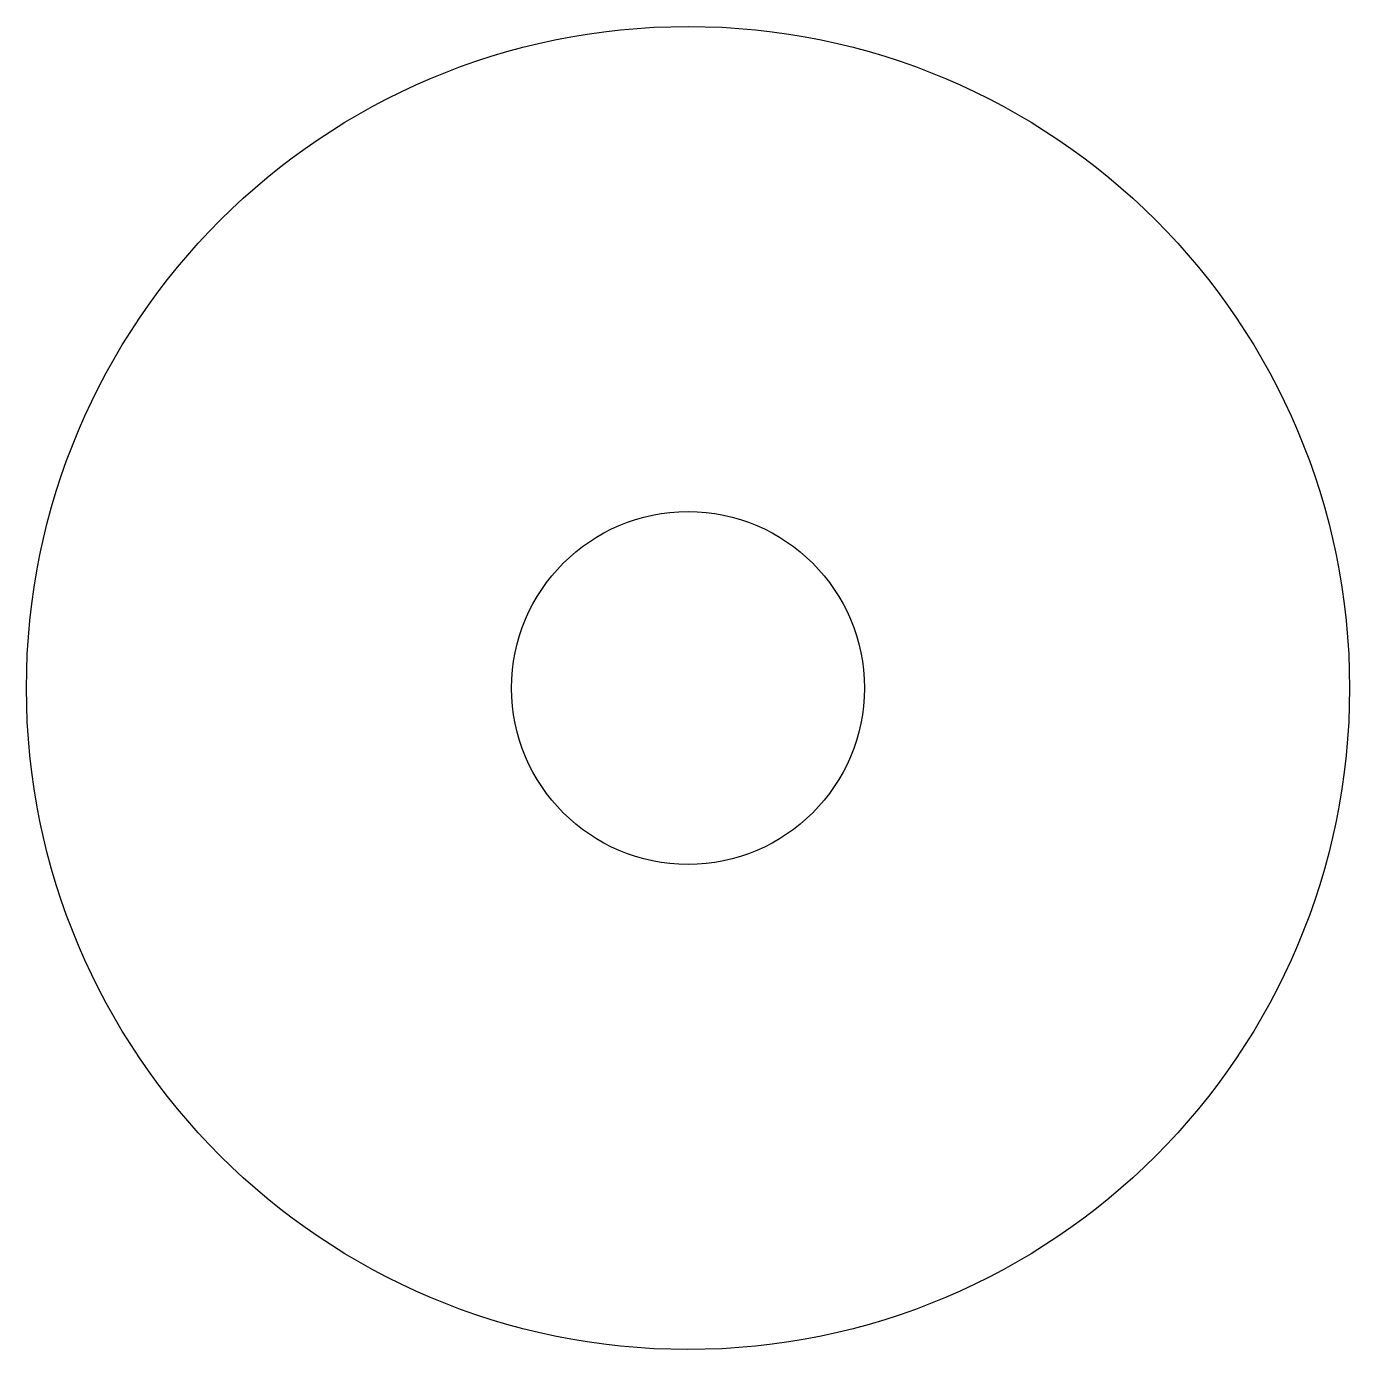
# Model space of a CAD drawing. Header units: millimetres. Extents: x -7.5 to 7.5, y -7.5 to 7.5.
import ezdxf

# ---------------------------------------------------------------- set-up
doc = ezdxf.new("R2010")
doc.units = ezdxf.units.MM
doc.layers.get('0').update_dxf_attribs({"lineweight": 25, "true_color": 0xffffff})

msp = doc.modelspace()

# ---------------------------------------------------------------- linework, layer by layer
for radius in [7.5, 2]:
    msp.add_circle((0, 0), radius)

doc.saveas('drawing.dxf')
